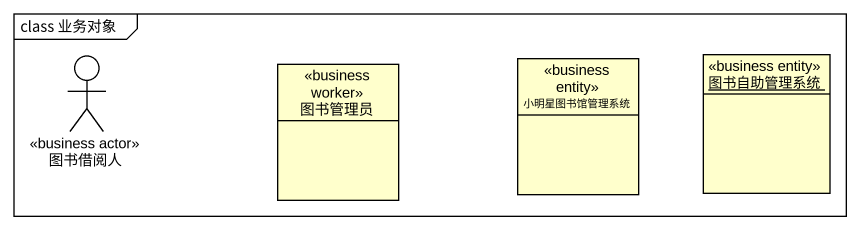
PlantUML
@startuml
mainframe class 业务对象
allowmixing
hide circle
hide empty members
actor 图书借阅人 <<business actor>>
class 图书管理员 <<business worker>>
class 小明星图书馆管理系统 <<business entity>>
object 图书自助管理系统 <<business entity>>
@enduml
